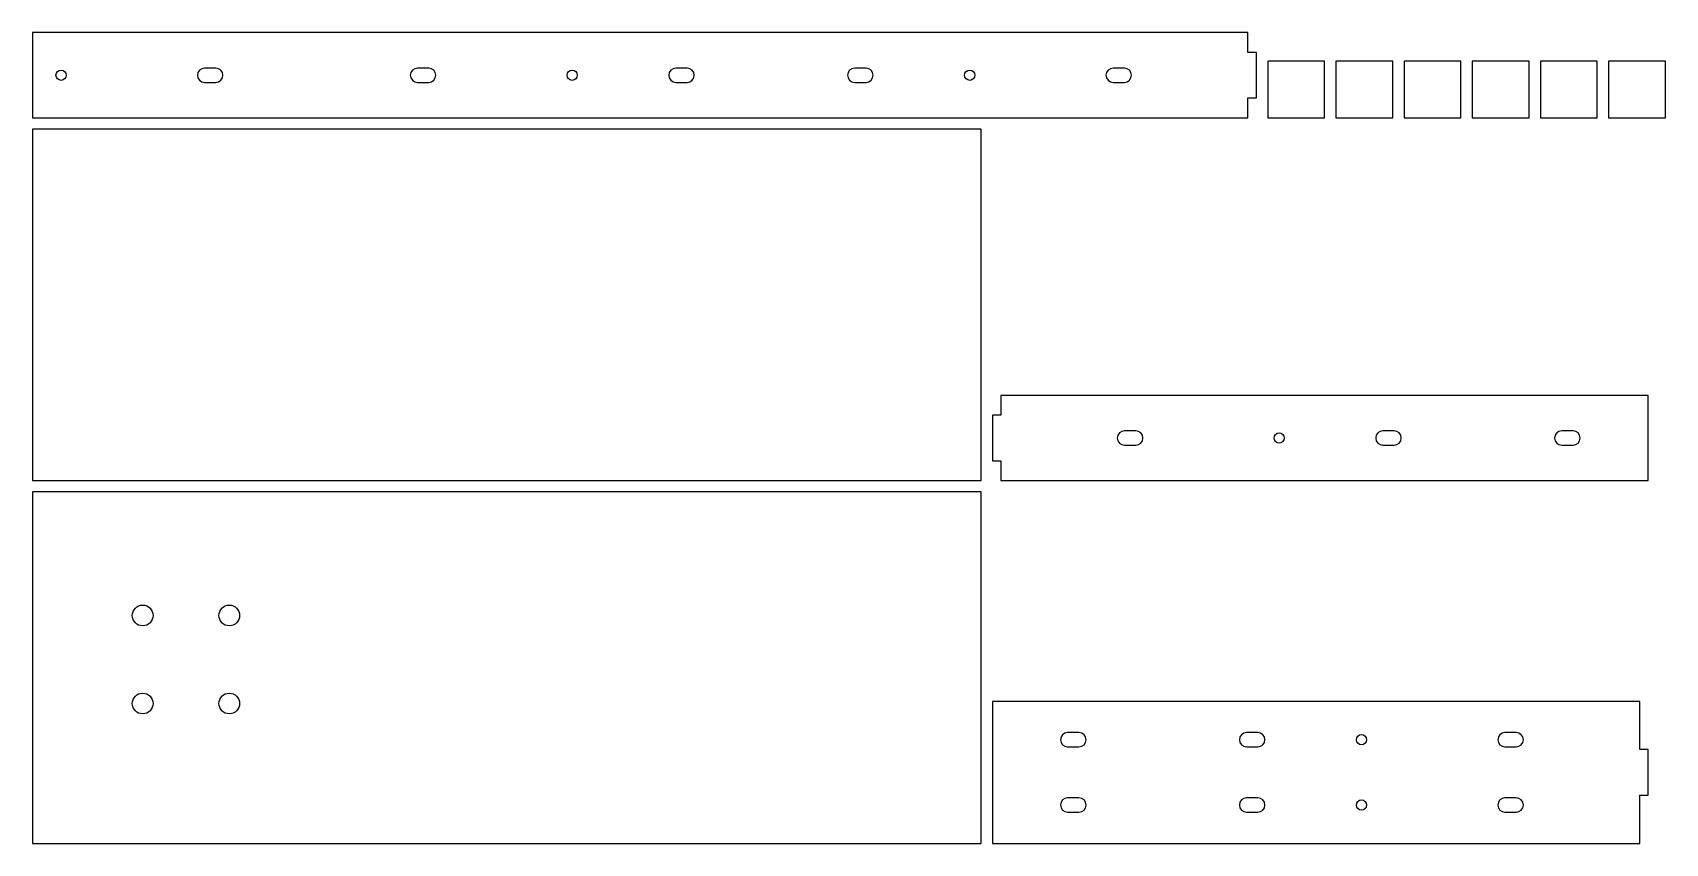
# Model space of a CAD drawing. Header units: millimetres. Extents: x 4 to 579, y 4 to 290.
import ezdxf

# ---------------------------------------------------------------- set-up
doc = ezdxf.new("R2010")
doc.units = ezdxf.units.MM
doc.layers.add('CUT', color=1, linetype='Continuous')

msp = doc.modelspace()

# ---------------------------------------------------------------- linework, layer by layer
at = {"layer": 'CUT'}
for points in [[(432, 259.5), (432, 266.5), (435, 266.5), (435, 282.5), (432, 282.5), (432, 289.5), (4, 289.5), (4, 259.5)], [(64.5, 277), (63.543, 276.81), (62.732, 276.268), (62.19, 275.457), (62, 274.5), (62.19, 273.543), (62.732, 272.732), (63.543, 272.19), (64.5, 272), (68.5, 272), (69.457, 272.19), (70.268, 272.732), (70.81, 273.543), (71, 274.5), (70.81, 275.457), (70.268, 276.268), (69.457, 276.81), (68.5, 277)], [(139.5, 277), (138.543, 276.81), (137.732, 276.268), (137.19, 275.457), (137, 274.5), (137.19, 273.543), (137.732, 272.732), (138.543, 272.19), (139.5, 272), (143.5, 272), (144.457, 272.19), (145.268, 272.732), (145.81, 273.543), (146, 274.5), (145.81, 275.457), (145.268, 276.268), (144.457, 276.81), (143.5, 277)], [(230.5, 277), (229.543, 276.81), (228.732, 276.268), (228.19, 275.457), (228, 274.5), (228.19, 273.543), (228.732, 272.732), (229.543, 272.19), (230.5, 272), (234.5, 272), (235.457, 272.19), (236.268, 272.732), (236.81, 273.543), (237, 274.5), (236.81, 275.457), (236.268, 276.268), (235.457, 276.81), (234.5, 277)], [(293.5, 277), (292.543, 276.81), (291.732, 276.268), (291.19, 275.457), (291, 274.5), (291.19, 273.543), (291.732, 272.732), (292.543, 272.19), (293.5, 272), (297.5, 272), (298.457, 272.19), (299.268, 272.732), (299.81, 273.543), (300, 274.5), (299.81, 275.457), (299.268, 276.268), (298.457, 276.81), (297.5, 277)], [(384.5, 277), (383.543, 276.81), (382.732, 276.268), (382.19, 275.457), (382, 274.5), (382.19, 273.543), (382.732, 272.732), (383.543, 272.19), (384.5, 272), (388.5, 272), (389.457, 272.19), (390.268, 272.732), (390.81, 273.543), (391, 274.5), (390.81, 275.457), (390.268, 276.268), (389.457, 276.81), (388.5, 277)], [(439, 259.5), (459, 259.5), (459, 279.5), (439, 279.5)], [(463, 259.5), (483, 259.5), (483, 279.5), (463, 279.5)], [(487, 259.5), (507, 259.5), (507, 279.5), (487, 279.5)], [(511, 259.5), (531, 259.5), (531, 279.5), (511, 279.5)], [(535, 259.5), (555, 259.5), (555, 279.5), (535, 279.5)], [(559, 259.5), (579, 259.5), (579, 279.5), (559, 279.5)], [(338, 131.75), (338, 255.5), (4, 255.5), (4, 131.75)], [(573, 131.75), (573, 161.75), (345, 161.75), (345, 154.75), (342, 154.75), (342, 138.75), (345, 138.75), (345, 131.75)], [(388.5, 149.25), (387.543, 149.06), (386.732, 148.518), (386.19, 147.707), (386, 146.75), (386.19, 145.793), (386.732, 144.982), (387.543, 144.44), (388.5, 144.25), (392.5, 144.25), (393.457, 144.44), (394.268, 144.982), (394.81, 145.793), (395, 146.75), (394.81, 147.707), (394.268, 148.518), (393.457, 149.06), (392.5, 149.25)], [(479.5, 149.25), (478.543, 149.06), (477.732, 148.518), (477.19, 147.707), (477, 146.75), (477.19, 145.793), (477.732, 144.982), (478.543, 144.44), (479.5, 144.25), (483.5, 144.25), (484.457, 144.44), (485.268, 144.982), (485.81, 145.793), (486, 146.75), (485.81, 147.707), (485.268, 148.518), (484.457, 149.06), (483.5, 149.25)], [(542.5, 149.25), (541.543, 149.06), (540.732, 148.518), (540.19, 147.707), (540, 146.75), (540.19, 145.793), (540.732, 144.982), (541.543, 144.44), (542.5, 144.25), (546.5, 144.25), (547.457, 144.44), (548.268, 144.982), (548.81, 145.793), (549, 146.75), (548.81, 147.707), (548.268, 148.518), (547.457, 149.06), (546.5, 149.25)], [(338, 4), (338, 127.75), (4, 127.75), (4, 4)], [(570, 4), (570, 21), (573, 21), (573, 37), (570, 37), (570, 54), (342, 54), (342, 4)], [(368.5, 43), (367.543, 42.81), (366.732, 42.268), (366.19, 41.457), (366, 40.5), (366.19, 39.543), (366.732, 38.732), (367.543, 38.19), (368.5, 38), (372.5, 38), (373.457, 38.19), (374.268, 38.732), (374.81, 39.543), (375, 40.5), (374.81, 41.457), (374.268, 42.268), (373.457, 42.81), (372.5, 43)], [(431.5, 43), (430.543, 42.81), (429.732, 42.268), (429.19, 41.457), (429, 40.5), (429.19, 39.543), (429.732, 38.732), (430.543, 38.19), (431.5, 38), (435.5, 38), (436.457, 38.19), (437.268, 38.732), (437.81, 39.543), (438, 40.5), (437.81, 41.457), (437.268, 42.268), (436.457, 42.81), (435.5, 43)], [(522.5, 43), (521.543, 42.81), (520.732, 42.268), (520.19, 41.457), (520, 40.5), (520.19, 39.543), (520.732, 38.732), (521.543, 38.19), (522.5, 38), (526.5, 38), (527.457, 38.19), (528.268, 38.732), (528.81, 39.543), (529, 40.5), (528.81, 41.457), (528.268, 42.268), (527.457, 42.81), (526.5, 43)], [(368.5, 20), (367.543, 19.81), (366.732, 19.268), (366.19, 18.457), (366, 17.5), (366.19, 16.543), (366.732, 15.732), (367.543, 15.19), (368.5, 15), (372.5, 15), (373.457, 15.19), (374.268, 15.732), (374.81, 16.543), (375, 17.5), (374.81, 18.457), (374.268, 19.268), (373.457, 19.81), (372.5, 20)], [(431.5, 20), (430.543, 19.81), (429.732, 19.268), (429.19, 18.457), (429, 17.5), (429.19, 16.543), (429.732, 15.732), (430.543, 15.19), (431.5, 15), (435.5, 15), (436.457, 15.19), (437.268, 15.732), (437.81, 16.543), (438, 17.5), (437.81, 18.457), (437.268, 19.268), (436.457, 19.81), (435.5, 20)], [(522.5, 20), (521.543, 19.81), (520.732, 19.268), (520.19, 18.457), (520, 17.5), (520.19, 16.543), (520.732, 15.732), (521.543, 15.19), (522.5, 15), (526.5, 15), (527.457, 15.19), (528.268, 15.732), (528.81, 16.543), (529, 17.5), (528.81, 18.457), (528.268, 19.268), (527.457, 19.81), (526.5, 20)]]:
    msp.add_lwpolyline(points, close=True, dxfattribs=at)
for centre, radius in [((14, 274.5), 1.8), ((194, 274.5), 1.8), ((334, 274.5), 1.8), ((443, 146.75), 1.8), ((42.75, 84.25), 3.65), ((73.25, 84.25), 3.65), ((42.75, 53.25), 3.65), ((73.25, 53.25), 3.65), ((472, 40.5), 1.8), ((472, 17.5), 1.8)]:
    msp.add_circle(centre, radius, dxfattribs=at)

doc.saveas('drawing.dxf')
